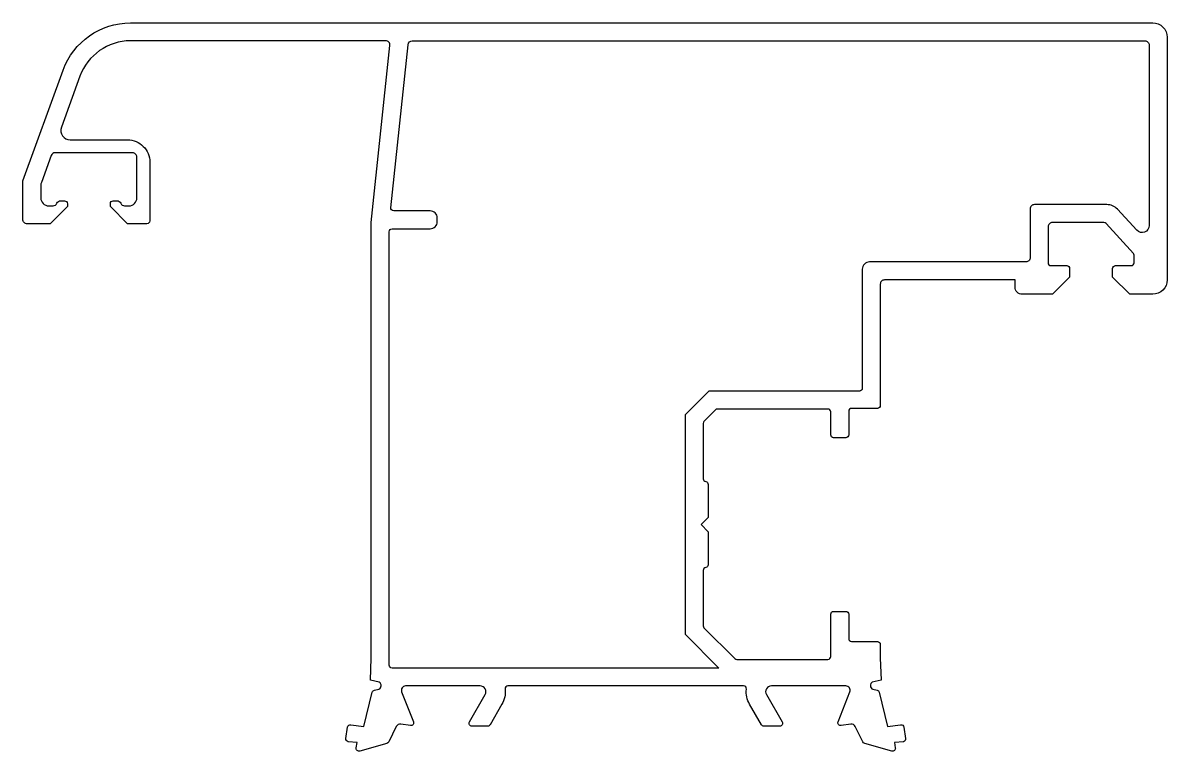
# Model space of a CAD drawing. Extents: x 368.5 to 448.3, y 364.8 to 415.6.
import ezdxf

# ---------------------------------------------------------------- set-up
doc = ezdxf.new("R2010")
doc.units = 0
doc.layers.get('0').update_dxf_attribs({"linetype": 'CONTINUOUS'})

msp = doc.modelspace()

# ---------------------------------------------------------------- linework, layer by layer
msp.add_lwpolyline([(428.326, 371.31), (428.39, 369.757), (427.771, 369.634, 0.559912), (427.797, 369.123), (428.107, 369.073, -0.281335), (428.255, 368.926), (428.84, 366.543), (429.745, 366.658, -0.426464), (429.98, 366.491), (430.097, 365.7, -0.402069), (429.936, 365.474), (429.309, 365.412), (429.377, 365.055, -0.555633), (429.127, 364.825), (427.239, 365.349, -0.213838), (427.113, 365.453), (426.582, 366.529, 0.325532), (426.269, 366.694), (425.6, 366.595, -0.57735), (425.385, 366.867), (426.21, 368.946, 0.529705), (425.931, 369.357), (420.734, 369.357, 0.57735), (420.387, 368.757), (421.484, 366.857, -0.57735), (421.311, 366.557), (420.214, 366.557, -0.267949), (420.041, 366.657), (419.218, 368.082, -0.157878), (418.993, 369.137, 0.444637), (418.794, 369.357), (402.363, 369.357, 0.444637), (402.164, 369.137, -0.157878), (401.939, 368.082), (401.116, 366.657, -0.267949), (400.943, 366.557), (399.846, 366.557, -0.57735), (399.673, 366.857), (400.77, 368.757, 0.57735), (400.423, 369.357), (395.226, 369.357, 0.529705), (394.947, 368.946), (395.772, 366.867, -0.57735), (395.557, 366.595), (394.888, 366.694, 0.325532), (394.575, 366.529), (394.045, 365.453, -0.213838), (393.919, 365.349), (392.03, 364.825, -0.555633), (391.78, 365.055), (391.848, 365.412), (391.221, 365.474, -0.402069), (391.06, 365.7), (391.177, 366.491, -0.426464), (391.412, 366.658), (392.317, 366.543), (392.902, 368.926, -0.281335), (393.05, 369.073), (393.36, 369.123, 0.559912), (393.386, 369.634), (392.767, 369.757), (392.831, 371.297), (392.831, 376.297), (392.831, 401.654), (394.13, 413.989, 0.445296), (393.832, 414.32), (376.039, 414.32, 0.315299), (372.515, 411.853), (371.219, 408.292, 0.520567), (371.83, 407.42), (375.834, 407.42, -0.414214), (377.384, 405.87), (377.384, 401.77, -0.414214), (377.184, 401.57), (375.834, 401.57), (374.634, 402.77), (374.634, 402.97, -0.414214), (374.834, 403.17), (375.084, 403.17, -0.293253), (375.357, 402.995, 0.293253), (375.63, 402.82), (375.934, 402.82, 0.414214), (376.484, 403.37), (376.484, 406.22, 0.414214), (376.184, 406.52), (370.784, 406.52, 0.315299), (370.502, 406.323), (369.823, 404.457, 0.087489), (369.784, 404.235), (369.784, 403.37, 0.414214), (370.334, 402.82), (370.639, 402.82, 0.293253), (370.911, 402.995, -0.293253), (371.184, 403.17), (371.434, 403.17, -0.414214), (371.634, 402.97), (371.634, 402.77), (370.434, 401.57), (368.834, 401.57, -0.414214), (368.534, 401.87), (368.534, 404.57), (371.34, 412.28, -0.315299), (376.039, 415.57), (425.126, 415.57), (447.331, 415.57, -0.414214), (448.331, 414.57), (448.331, 397.657, -0.414214), (447.331, 396.657), (445.731, 396.657), (444.531, 397.857), (444.531, 398.457, -0.414214), (444.731, 398.657), (445.831, 398.657, 0.414214), (446.031, 398.857), (446.031, 399.391, 0.160751), (445.992, 399.51), (444.076, 401.593, 0.209756), (443.929, 401.657), (440.331, 401.657, 0.414214), (440.031, 401.357), (440.031, 398.857, 0.414214), (440.231, 398.657), (441.331, 398.657, -0.414214), (441.531, 398.457), (441.531, 397.857), (440.331, 396.657), (438.231, 396.657, -0.414214), (437.731, 397.157), (437.731, 397.657), (428.626, 397.657, 0.414214), (428.326, 397.357), (428.326, 388.907, -0.414214), (428.126, 388.707), (426.326, 388.707, 0.414214), (426.126, 388.507), (426.126, 386.857, -0.414214), (425.926, 386.657), (425.076, 386.657, -0.414214), (424.876, 386.857), (424.876, 388.457, 0.414214), (424.676, 388.657), (416.893, 388.657), (416.034, 387.798, 0.198912), (415.976, 387.657), (415.976, 383.804, 0.377964), (416.151, 383.606, -0.377964), (416.326, 383.407), (416.326, 381.107), (415.826, 380.607), (416.326, 380.107), (416.326, 377.807, -0.377964), (416.151, 377.609, 0.377964), (415.976, 377.41), (415.976, 373.558, 0.198912), (416.034, 373.416), (418.185, 371.266, 0.198912), (418.326, 371.207), (424.676, 371.207, 0.414214), (424.876, 371.407), (424.876, 374.357, -0.414214), (425.076, 374.557), (425.926, 374.557, -0.414214), (426.126, 374.357), (426.126, 372.657, 0.414214), (426.326, 372.457), (428.126, 372.457, -0.414214), (428.326, 372.257), (428.326, 371.297)], format="xyb")
msp.add_lwpolyline([(447.081, 414.02), (447.081, 401.454, -0.683341), (446.213, 401.116), (444.862, 402.584, 0.209756), (444.126, 402.907), (439.081, 402.907, 0.414214), (438.781, 402.607), (438.781, 399.207, -0.414214), (438.481, 398.907), (427.576, 398.907, 0.414214), (427.076, 398.407), (427.076, 390.107, -0.414214), (426.876, 389.907), (416.376, 389.907), (414.726, 388.257), (414.726, 372.957), (417.076, 370.607), (394.281, 370.607, -0.414214), (394.081, 370.807), (394.081, 401.02, -0.414214), (394.281, 401.22), (396.931, 401.22, 0.414214), (397.431, 401.72), (397.431, 401.97, 0.414214), (396.931, 402.47), (394.396, 402.47, -0.445296), (394.197, 402.691), (395.394, 414.052, -0.383799), (395.692, 414.32), (421.876, 414.32), (423.526, 414.32), (446.781, 414.32, -0.414214)], format="xyb", close=True)

doc.saveas('drawing.dxf')
